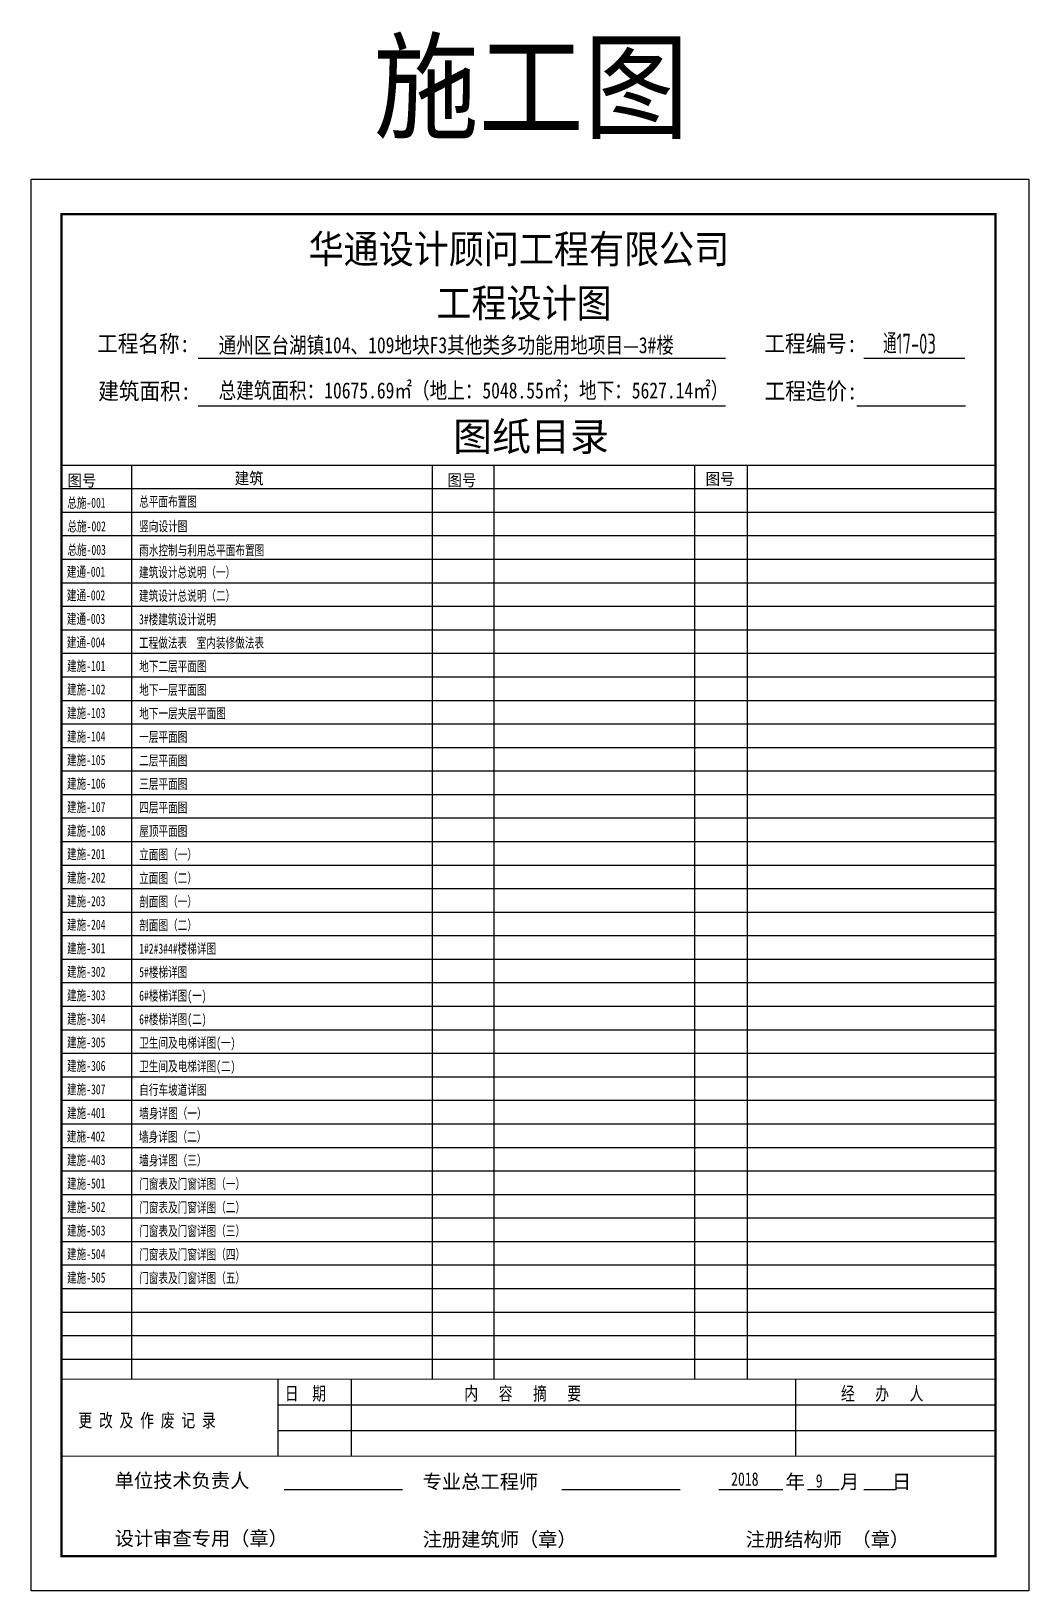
# Model space of a CAD drawing. Extents: x 41314 to 71014, y 38242 to 84647.
import ezdxf
from ezdxf.enums import TextEntityAlignment as Align

# ---------------------------------------------------------------- set-up
doc = ezdxf.new("R2010")
doc.units = 0
doc.header["$LTSCALE"] = 1000
doc.header["$MEASUREMENT"] = 0
doc.layers.add('PUB_TEXT', color=7, linetype='Continuous')
doc.styles.add('-黑体', font='simhei.ttf', dxfattribs={"width": 0.8})
doc.styles.add('_JD', font='ros1.shx', dxfattribs={"width": 0.8, "bigfont": 'JD.shx'})
doc.styles.add('H1', font='')
doc.styles.get('H1').set_extended_font_data('SimSun')

msp = doc.modelspace()

# ---------------------------------------------------------------- linework, layer by layer
at = {"color": 4}
for p, q in [((46286, 74914), (61988, 74914)), ((66099, 74914), (69106, 74914)), ((46286, 73502), (61988, 73502)), ((46286, 73502), (58320, 73502)), ((65896, 73502), (69127, 73502)), ((65896, 73502), (69106, 73502)), ((48657, 44537), (48657, 42247)), ((50844, 44537), (50844, 42247)), ((48657, 43774), (70022, 43774)), ((48657, 43010), (70022, 43010)), ((48841, 41252), (52365, 41252)), ((57109, 41252), (60632, 41252)), ((61784, 41252), (63693, 41252)), ((64422, 41252), (65372, 41252)), ((66098, 41252), (67048, 41252))]:
    msp.add_line(p, q, dxfattribs=at)
for p, q in [((42208, 71737), (70016, 71737)), ((44307, 44537), (44307, 71737)), ((53256, 71737), (53256, 44537)), ((55093, 44537), (55093, 71737)), ((61065, 71737), (61065, 44537)), ((62642, 44537), (62642, 71737)), ((42208, 71037), (70016, 71037)), ((42208, 70337), (53450, 70337)), ((53450, 70337), (70016, 70337)), ((42208, 69637), (53450, 69637)), ((53450, 69637), (70016, 69637)), ((42208, 68937), (53450, 68937)), ((53450, 68937), (70016, 68937)), ((42208, 68237), (53450, 68237)), ((53450, 68237), (70016, 68237)), ((42208, 67537), (53450, 67537)), ((53450, 67537), (70016, 67537)), ((42208, 66837), (70016, 66837)), ((42214, 66137), (53450, 66137)), ((53450, 66137), (70016, 66137)), ((42208, 65437), (70016, 65437)), ((42202, 64737), (53438, 64737)), ((53450, 64737), (70016, 64737)), ((42214, 64037), (53450, 64037)), ((53450, 64037), (70016, 64037)), ((42208, 63337), (53450, 63337)), ((53450, 63337), (70016, 63337)), ((42214, 62637), (70016, 62637)), ((42208, 61937), (70016, 61937)), ((42208, 61237), (70016, 61237)), ((42208, 60537), (70016, 60537)), ((42208, 59837), (70016, 59837)), ((42208, 59137), (70016, 59137)), ((42208, 58437), (70016, 58437)), ((42208, 57737), (70016, 57737)), ((42214, 57037), (70016, 57037)), ((42208, 56337), (70016, 56337)), ((42208, 55637), (70016, 55637)), ((42208, 54937), (70016, 54937)), ((42208, 54237), (70016, 54237)), ((42214, 53537), (70016, 53537)), ((42208, 52837), (70016, 52837)), ((42208, 52137), (70016, 52137)), ((42208, 51437), (70016, 51437)), ((42208, 50737), (70016, 50737)), ((42214, 50037), (70016, 50037)), ((42214, 49337), (70016, 49337)), ((42214, 48637), (70016, 48637)), ((42214, 47937), (70016, 47937)), ((42214, 47237), (70016, 47237)), ((42214, 46537), (70016, 46537)), ((42208, 45837), (70016, 45837)), ((42214, 45137), (70016, 45137)), ((64066, 44537), (64066, 42247))]:
    msp.add_line(p, q)
msp.add_lwpolyline([(71014, 38242), (41314, 38242), (41314, 80242), (71014, 80242)], close=True)
at = {"color": 4, "const_width": 71.6}
msp.add_lwpolyline([(42214, 39276), (42214, 79199), (70022, 79199), (70022, 39276)], close=True, dxfattribs=at)
at = {"color": 4, "const_width": 33.4}
for points in [[(42214, 44537), (70022, 44537)], [(42214, 42247), (70022, 42247)]]:
    msp.add_lwpolyline(points, dxfattribs=at)

# ---------------------------------------------------------------- texts
at = {"color": 1, "style": '-黑体', "width": 0.9}
msp.add_text('施工图', height=2550, dxfattribs=at).set_placement((51506, 81722))
at = {"style": '-黑体'}
for s, height, width, p in [('华通设计顾问工程有限公司', 850, 0.9, (49573, 77739)), ('工程设计图', 850, 0.9, (53379, 76131)), ('工程名称:', 500, 0.9, (43279, 75101)), ('工程编号:', 500, 0.9, (63138, 75101)), ('通州区台湖镇104、109地块F3其他类多功能用地项目—3#楼', 480, 0.8, (46895, 75066)), ('建筑面积:', 500, 0.9, (43309, 73689)), ('总建筑面积：10675.69㎡（地上：5048.55㎡；地下：5627.14㎡）', 480, 0.8, (46895, 73719)), ('工程造价:', 500, 0.9, (63147, 73689))]:
    msp.add_text(s, height=height, dxfattribs=dict(at, width=width)).set_placement(p)
at = {"style": '_JD', "width": 0.7}
msp.add_text('通17-03', height=600, dxfattribs=at).set_placement((67461, 75050), align=Align.CENTER)
at = {"style": 'H1'}
for s, height, p in [('图纸目录', 850, (53875, 72162)), ('单位技术负责人', 420, (43800, 41312)), ('年', 420, (63772, 41281)), ('专业总工程师', 420, (52970, 41281)), ('月', 420, (65393, 41281)), ('日', 420, (66938, 41281)), ('设计审查专用（章）', 420, (43800, 39593)), ('注册建筑师（章）', 420, (52970, 39562)), ('注册结构师 （章）', 420, (62586, 39562))]:
    msp.add_text(s, height=height, dxfattribs=at).set_placement(p)
at = {"layer": 'PUB_TEXT'}
for s, height, style, width, p in [('图号', 350, '-黑体', 0.9, (42396, 71104)), ('建筑', 350, '-黑体', 0.9, (47373, 71167)), ('图号', 350, '-黑体', 0.9, (53708, 71112)), ('图号', 350, '-黑体', 0.9, (61392, 71150)), ('总施-001', 300, 'H1', 0.7, (42386, 70467)), ('总平面布置图 ', 300, 'H1', 0.7, (44530, 70500)), ('总施-002', 300, 'H1', 0.7, (42393, 69767)), ('竖向设计图', 300, 'H1', 0.7, (44530, 69766)), ('总施-003', 300, 'H1', 0.7, (42393, 69067)), ('雨水控制与利用总平面布置图 ', 300, 'H1', 0.7, (44530, 69054)), ('建通-001', 300, 'H1', 0.7, (42375, 68413)), ('建筑设计总说明（一） ', 300, 'H1', 0.7, (44524, 68400)), ('建通-002', 300, 'H1', 0.7, (42375, 67713)), ('建筑设计总说明（二） ', 300, 'H1', 0.7, (44524, 67700)), ('建通-003', 300, 'H1', 0.7, (42375, 67013)), ('3#楼建筑设计说明', 300, 'H1', 0.7, (44524, 67000)), ('建通-004', 300, 'H1', 0.7, (42375, 66313)), ('工程做法表  室内装修做法表  ', 300, 'H1', 0.7, (44524, 66300)), ('建施-101', 300, 'H1', 0.7, (42381, 65613)), ('地下二层平面图', 300, 'H1', 0.7, (44530, 65600)), ('建施-102', 300, 'H1', 0.7, (42381, 64913)), ('地下一层平面图', 300, 'H1', 0.7, (44530, 64900)), ('建施-103', 300, 'H1', 0.7, (42381, 64213)), ('地下一层夹层平面图', 300, 'H1', 0.7, (44530, 64200)), ('建施-104', 300, 'H1', 0.7, (42381, 63513)), ('一层平面图', 300, 'H1', 0.7, (44530, 63500)), ('建施-105', 300, 'H1', 0.7, (42381, 62813)), ('二层平面图', 300, 'H1', 0.7, (44530, 62800)), ('建施-106', 300, 'H1', 0.7, (42381, 62113)), ('三层平面图', 300, 'H1', 0.7, (44530, 62100)), ('建施-107', 300, 'H1', 0.7, (42381, 61413)), ('四层平面图', 300, 'H1', 0.7, (44530, 61400)), ('建施-108', 300, 'H1', 0.7, (42381, 60713)), ('屋顶平面图', 300, 'H1', 0.7, (44530, 60700)), ('建施-201', 300, 'H1', 0.7, (42381, 60013)), ('立面图（一）', 300, 'H1', 0.7, (44530, 60000)), ('建施-202', 300, 'H1', 0.7, (42381, 59313)), ('立面图（二）', 300, 'H1', 0.7, (44530, 59300)), ('建施-203', 300, 'H1', 0.7, (42381, 58613)), ('剖面图（一）', 300, 'H1', 0.7, (44530, 58600)), ('建施-204', 300, 'H1', 0.7, (42381, 57913)), ('剖面图（二）', 300, 'H1', 0.7, (44530, 57900)), ('建施-301', 300, 'H1', 0.7, (42381, 57213)), ('1#2#3#4#楼梯详图', 300, 'H1', 0.7, (44530, 57200)), ('建施-302', 300, 'H1', 0.7, (42381, 56513)), ('5#楼梯详图', 300, 'H1', 0.7, (44530, 56500)), ('建施-303', 300, 'H1', 0.7, (42381, 55813)), ('6#楼梯详图(一)', 300, 'H1', 0.7, (44530, 55800)), ('建施-304', 300, 'H1', 0.7, (42381, 55113)), ('6#楼梯详图(二)', 300, 'H1', 0.7, (44530, 55100)), ('建施-305', 300, 'H1', 0.7, (42381, 54413)), ('卫生间及电梯详图(一)', 300, 'H1', 0.7, (44530, 54400)), ('建施-306', 300, 'H1', 0.7, (42381, 53713)), ('卫生间及电梯详图(二)', 300, 'H1', 0.7, (44530, 53700)), ('建施-307', 300, 'H1', 0.7, (42381, 53013)), ('自行车坡道详图', 300, 'H1', 0.7, (44530, 53000)), ('建施-401', 300, 'H1', 0.7, (42381, 52313)), ('墙身详图（一）', 300, 'H1', 0.7, (44530, 52300)), ('建施-402', 300, 'H1', 0.7, (42375, 51613)), ('墙身详图（二）', 300, 'H1', 0.7, (44524, 51600)), ('建施-403', 300, 'H1', 0.7, (42381, 50913)), ('墙身详图（三）', 300, 'H1', 0.7, (44530, 50900)), ('建施-501', 300, 'H1', 0.7, (42381, 50213)), ('门窗表及门窗详图（一）', 300, 'H1', 0.7, (44530, 50200)), ('建施-502', 300, 'H1', 0.7, (42381, 49513)), ('门窗表及门窗详图（二）', 300, 'H1', 0.7, (44530, 49500)), ('建施-503', 300, 'H1', 0.7, (42381, 48813)), ('门窗表及门窗详图（三）', 300, 'H1', 0.7, (44530, 48800)), ('建施-504', 300, 'H1', 0.7, (42381, 48113)), ('门窗表及门窗详图（四）', 300, 'H1', 0.7, (44530, 48100)), ('建施-505', 300, 'H1', 0.7, (42381, 47413)), ('门窗表及门窗详图（五）', 300, 'H1', 0.7, (44530, 47400)), ('日  期', 400, '-黑体', 0.75, (48863, 43913)), ('内   容   摘   要', 400, '-黑体', 0.75, (54212, 43913)), ('经   办   人', 400, '-黑体', 0.75, (65423, 43913)), ('更 改 及 作 废 记 录', 400, '-黑体', 0.75, (42721, 43114)), ('2018', 400, '-黑体', 0.75, (62152, 41368)), ('9', 400, '-黑体', 0.75, (64671, 41313))]:
    msp.add_text(s, height=height, dxfattribs=dict(at, style=style, width=width)).set_placement(p)

doc.saveas('drawing.dxf')
